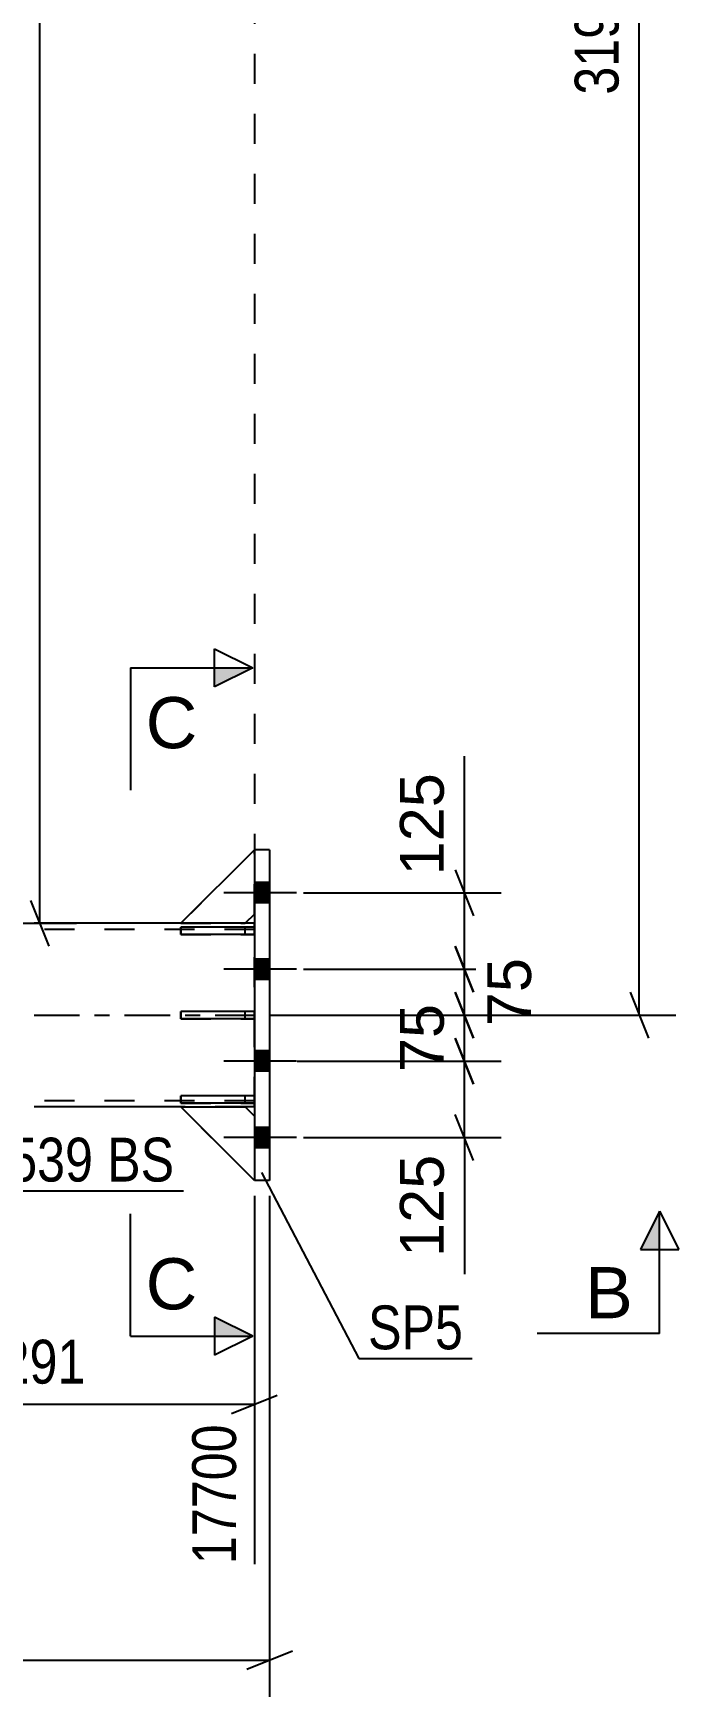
# Model space of a CAD drawing. Header units: millimetres. Extents: x -76 to 765, y -395 to 199.
# Drawn here: x 591.3 to 633.5, y -172.1 to -63.5 of the extents above; entities that cross this region are included whole.
import ezdxf

# ---------------------------------------------------------------- set-up
doc = ezdxf.new("R2010")
doc.units = ezdxf.units.MM
doc.linetypes.add('DXK_LINE_DOT2', pattern=[3.9198, 1.9599, -1.9599])
doc.linetypes.add('DXK_LINE_DOT3', pattern=[5.9187, 2.979, -0.9799, 0.9799, -0.9799])
doc.styles.add('Arial', font='ARIAL.TTF', dxfattribs={"height": 0.2})
doc.styles.add('Arial Narrow', font='ARIALN.TTF', dxfattribs={"height": 0.2})

# ---------------------------------------------------------------- blocks, each defined once
blk = doc.blocks.new('Part-761551795-4911 - 4757')
at = {"color": 7, "linetype": 'DXK_LINE_DOT2'}
for p, q in [((605.74, -132.86), (600.94, -132.86)), ((600.94, -132.86), (600.94, -133.34)), ((600.94, -133.34), (605.74, -133.34)), ((605.14, -133.34), (605.14, -132.86)), ((605.74, -133.34), (605.74, -132.86))]:
    blk.add_line(p, q, dxfattribs=at)
blk = doc.blocks.new('Part-761551795-4905 - 4757')
at = {"color": 2, "linetype": 'Continuous'}
for p, q in [((600.94, -133.6), (605.14, -133.6)), ((605.74, -138.4), (600.94, -133.6)), ((605.14, -133.6), (605.74, -134.2))]:
    blk.add_line(p, q, dxfattribs=at)
at = {"color": 7, "linetype": 'DXK_LINE_DOT2'}
for p, q in [((605.74, -134.2), (605.74, -134.2)), ((605.74, -134.2), (605.74, -138.4)), ((605.74, -134.2), (605.74, -134.2)), ((605.74, -138.4), (605.74, -138.4)), ((605.74, -138.4), (605.74, -138.4))]:
    blk.add_line(p, q, dxfattribs=at)
blk = doc.blocks.new('Part-761551795-4899 - 4757')
at = {"color": 2, "linetype": 'Continuous'}
for p, q in [((605.74, -116.8), (600.94, -121.6)), ((605.14, -121.6), (600.94, -121.6)), ((605.74, -121), (605.14, -121.6))]:
    blk.add_line(p, q, dxfattribs=at)
at = {"color": 7, "linetype": 'DXK_LINE_DOT2'}
for p, q in [((605.74, -121), (605.74, -116.8)), ((605.74, -116.8), (605.74, -116.8)), ((605.74, -116.8), (605.74, -116.8)), ((605.74, -121), (605.74, -121)), ((605.74, -121), (605.74, -121))]:
    blk.add_line(p, q, dxfattribs=at)
blk = doc.blocks.new('Part-761551795-4917 - 4757')
at = {"color": 7, "linetype": 'DXK_LINE_DOT2'}
for p, q in [((605.74, -127.36), (600.94, -127.36)), ((600.94, -127.36), (600.94, -127.84)), ((600.94, -127.84), (605.74, -127.84)), ((605.14, -127.84), (605.14, -127.36)), ((605.74, -127.84), (605.74, -127.36))]:
    blk.add_line(p, q, dxfattribs=at)
blk = doc.blocks.new('Bolt-761551795-4945 - 4757')
at = {"linetype": 'Continuous'}
for points in [[(605.74, -118.94), (605.74, -120.26), (606.74, -120.26), (606.74, -118.94)], [(605.74, -118.94), (605.74, -120.26), (606.74, -120.26), (606.74, -118.94)], [(605.74, -118.94), (605.74, -120.26), (606.74, -120.26), (606.74, -118.94)], [(605.74, -123.94), (605.74, -125.26), (606.74, -125.26), (606.74, -123.94)], [(605.74, -123.94), (605.74, -125.26), (606.74, -125.26), (606.74, -123.94)], [(605.74, -129.94), (605.74, -131.26), (606.74, -131.26), (606.74, -129.94)], [(605.74, -129.94), (605.74, -131.26), (606.74, -131.26), (606.74, -129.94)], [(605.74, -134.94), (605.74, -136.26), (606.74, -136.26), (606.74, -134.94)], [(605.74, -134.94), (605.74, -136.26), (606.74, -136.26), (606.74, -134.94)], [(605.74, -134.94), (605.74, -136.26), (606.74, -136.26), (606.74, -134.94)]]:
    blk.add_hatch(color=1, dxfattribs=at).paths.add_polyline_path(points)
at = {"color": 1, "linetype": 'Continuous'}
for p, q in [((606.74, -118.94), (605.74, -118.94)), ((606.74, -118.94), (605.74, -118.94)), ((606.74, -118.94), (605.74, -118.94)), ((608.5, -119.6), (603.74, -119.6)), ((608.5, -119.6), (603.74, -119.6)), ((608.5, -119.6), (603.74, -119.6)), ((606.74, -120.26), (605.74, -120.26)), ((606.74, -120.26), (605.74, -120.26)), ((606.74, -120.26), (605.74, -120.26)), ((608.5, -124.6), (603.74, -124.6)), ((608.5, -124.6), (603.74, -124.6)), ((606.74, -123.94), (605.74, -123.94)), ((606.74, -123.94), (605.74, -123.94)), ((606.74, -125.26), (605.74, -125.26)), ((606.74, -125.26), (605.74, -125.26)), ((606.74, -129.94), (605.74, -129.94)), ((606.74, -129.94), (605.74, -129.94)), ((608.5, -130.6), (603.74, -130.6)), ((608.5, -130.6), (603.74, -130.6)), ((606.74, -131.26), (605.74, -131.26)), ((606.74, -131.26), (605.74, -131.26)), ((608.5, -135.6), (603.74, -135.6)), ((608.5, -135.6), (603.74, -135.6)), ((608.5, -135.6), (603.74, -135.6)), ((606.74, -134.94), (605.74, -134.94)), ((606.74, -134.94), (605.74, -134.94)), ((606.74, -134.94), (605.74, -134.94)), ((606.74, -136.26), (605.74, -136.26)), ((606.74, -136.26), (605.74, -136.26)), ((606.74, -136.26), (605.74, -136.26))]:
    blk.add_line(p, q, dxfattribs=at)
blk = doc.blocks.new('Part-761551795-4902 - 4757')
at = {"color": 7, "linetype": 'DXK_LINE_DOT2'}
for p, q in [((605.74, -116.8), (600.94, -121.6)), ((605.74, -121), (605.74, -116.8)), ((600.94, -121.6), (605.14, -121.6)), ((605.14, -121.6), (605.74, -121))]:
    blk.add_line(p, q, dxfattribs=at)
blk = doc.blocks.new('Part-761551795-4908 - 4757')
at = {"color": 7, "linetype": 'DXK_LINE_DOT2'}
for p, q in [((600.94, -133.6), (605.14, -133.6)), ((605.74, -138.4), (600.94, -133.6)), ((605.14, -133.6), (605.74, -134.2)), ((605.74, -134.2), (605.74, -138.4))]:
    blk.add_line(p, q, dxfattribs=at)
blk = doc.blocks.new('Part-761551795-4914 - 4757')
at = {"color": 7, "linetype": 'DXK_LINE_DOT2'}
for p, q in [((605.74, -121.86), (600.94, -121.86)), ((600.94, -121.86), (600.94, -122.34)), ((600.94, -122.34), (605.74, -122.34)), ((605.14, -122.34), (605.14, -121.86)), ((605.74, -122.34), (605.74, -121.86))]:
    blk.add_line(p, q, dxfattribs=at)
blk = doc.blocks.new('Part-761551795-4920 - 4757')
at = {"color": 2, "linetype": 'Continuous'}
for p, q in [((600.94, -133.34), (600.94, -132.86)), ((605.74, -132.86), (600.94, -132.86)), ((605.74, -133.34), (600.94, -133.34)), ((605.74, -133.34), (605.74, -132.86))]:
    blk.add_line(p, q, dxfattribs=at)
at = {"color": 7, "linetype": 'DXK_LINE_DOT2'}
for p, q in [((605.14, -133.34), (605.14, -132.86)), ((605.74, -132.86), (605.74, -132.86)), ((605.74, -132.86), (605.74, -132.86)), ((605.74, -133.34), (605.74, -133.34)), ((605.74, -133.34), (605.74, -133.34))]:
    blk.add_line(p, q, dxfattribs=at)
blk = doc.blocks.new('Part-761551795-4923 - 4757')
at = {"color": 2, "linetype": 'Continuous'}
for p, q in [((600.94, -122.34), (600.94, -121.86)), ((605.74, -121.86), (600.94, -121.86)), ((605.74, -122.34), (600.94, -122.34)), ((605.74, -122.34), (605.74, -121.86))]:
    blk.add_line(p, q, dxfattribs=at)
at = {"color": 7, "linetype": 'DXK_LINE_DOT2'}
for p, q in [((605.14, -122.34), (605.14, -121.86)), ((605.74, -121.86), (605.74, -121.86)), ((605.74, -121.86), (605.74, -121.86)), ((605.74, -122.34), (605.74, -122.34)), ((605.74, -122.34), (605.74, -122.34))]:
    blk.add_line(p, q, dxfattribs=at)
blk = doc.blocks.new('Part-761551795-4926 - 4757')
at = {"color": 2, "linetype": 'Continuous'}
for p, q in [((600.94, -127.84), (600.94, -127.36)), ((605.74, -127.36), (600.94, -127.36)), ((605.74, -127.84), (600.94, -127.84)), ((605.74, -127.84), (605.74, -127.36))]:
    blk.add_line(p, q, dxfattribs=at)
at = {"color": 7, "linetype": 'DXK_LINE_DOT2'}
for p, q in [((605.14, -127.84), (605.14, -127.36)), ((605.74, -127.36), (605.74, -127.36)), ((605.74, -127.36), (605.74, -127.36)), ((605.74, -127.84), (605.74, -127.84)), ((605.74, -127.84), (605.74, -127.84))]:
    blk.add_line(p, q, dxfattribs=at)
blk = doc.blocks.new('Part-761551795-4955 - 4757')
at = {"color": 2, "linetype": 'Continuous'}
for p, q in [((605.74, -121.6), (591.34, -121.6)), ((600.94, -133.6), (591.34, -133.6)), ((605.74, -133.6), (605.14, -133.6))]:
    blk.add_line(p, q, dxfattribs=at)
at = {"color": 7, "linetype": 'DXK_LINE_DOT2'}
for p, q in [((605.74, -133.6), (605.74, -121.6)), ((605.74, -122), (591.34, -122)), ((605.74, -133.2), (591.34, -133.2)), ((605.14, -133.6), (600.94, -133.6))]:
    blk.add_line(p, q, dxfattribs=at)
at = {"color": 7, "linetype": 'DXK_LINE_DOT3'}
blk.add_line((591.34, -127.6), (605.74, -127.6), dxfattribs=at)
blk = doc.blocks.new('Part-761551795-5048 - 4757')
at = {"color": 2, "linetype": 'Continuous'}
for p, q in [((606.74, -116.8), (605.74, -116.8)), ((605.74, -116.8), (605.74, -138.4)), ((606.74, -116.8), (606.74, -138.4)), ((606.74, -138.4), (605.74, -138.4))]:
    blk.add_line(p, q, dxfattribs=at)
blk = doc.blocks.new('Line-761551795-18741 - 4757')
at = {"color": 1, "linetype": 'DXK_LINE_DOT2'}
blk.add_line((605.74, -6), (605.74, -116.8), dxfattribs=at)
blk = doc.blocks.new('StraightDimension-761551795-5682 - 4757')
at = {"color": 7, "linetype": 'Continuous'}
for p, q in [((619.47, -119.6), (619.47, -110.68)), ((619.47, -119.6), (619.47, -110.68)), ((618.87, -118.1), (620.07, -121.1)), ((608.96, -119.6), (621.87, -119.6)), ((619.47, -124.6), (619.47, -119.6)), ((620.07, -126.1), (618.87, -123.1)), ((608.96, -124.6), (621.87, -124.6))]:
    blk.add_line(p, q, dxfattribs=at)
at = {"color": 0}
blk.add_wipeout([(618.72, -111.2), (614.52, -111.2), (614.52, -119.07), (618.72, -119.07)], dxfattribs=at)
at = {"color": 3, "style": 'Arial'}
blk.add_text('125', height=2.865, rotation=90.0002, dxfattribs=at).set_placement((618.12, -118.47))
blk = doc.blocks.new('StraightDimension-761551795-5647 - 4757')
at = {"color": 7, "linetype": 'Continuous'}
for p, q in [((618.87, -123.1), (620.07, -126.1)), ((608.96, -124.6), (622.32, -124.6)), ((619.47, -127.6), (619.47, -124.6)), ((620.07, -129.1), (618.87, -126.1)), ((606.74, -127.6), (622.32, -127.6))]:
    blk.add_line(p, q, dxfattribs=at)
at = {"color": 0}
blk.add_wipeout([(624.42, -123.28), (620.22, -123.28), (620.22, -128.92), (624.42, -128.92)], dxfattribs=at)
at = {"color": 3, "style": 'Arial'}
blk.add_text('75', height=2.865, rotation=90.0002, dxfattribs=at).set_placement((623.82, -128.32))
blk = doc.blocks.new('StraightDimension-761551795-5658 - 4757')
at = {"color": 7, "linetype": 'Continuous'}
for p, q in [((618.87, -126.1), (620.07, -129.1)), ((606.74, -127.6), (621.87, -127.6)), ((619.47, -130.6), (619.47, -127.6)), ((620.07, -132.1), (618.87, -129.1)), ((608.53, -130.6), (621.87, -130.6))]:
    blk.add_line(p, q, dxfattribs=at)
at = {"color": 0}
blk.add_wipeout([(618.72, -126.28), (614.52, -126.28), (614.52, -131.92), (618.72, -131.92)], dxfattribs=at)
at = {"color": 3, "style": 'Arial'}
blk.add_text('75', height=2.865, rotation=90.0002, dxfattribs=at).set_placement((618.12, -131.32))
blk = doc.blocks.new('StraightDimension-761551795-5669 - 4757')
at = {"color": 7, "linetype": 'Continuous'}
for p, q in [((618.87, -129.1), (620.07, -132.1)), ((608.53, -130.6), (621.87, -130.6)), ((619.47, -135.6), (619.47, -130.6)), ((620.07, -137.1), (618.87, -134.1)), ((608.96, -135.6), (621.87, -135.6)), ((619.47, -135.6), (619.47, -144.52)), ((619.47, -135.6), (619.47, -144.52))]:
    blk.add_line(p, q, dxfattribs=at)
at = {"color": 0}
blk.add_wipeout([(618.72, -136.12), (614.52, -136.12), (614.52, -144), (618.72, -144)], dxfattribs=at)
at = {"color": 3, "style": 'Arial'}
blk.add_text('125', height=2.865, rotation=90.0002, dxfattribs=at).set_placement((618.12, -143.4))
blk = doc.blocks.new('StraightDimension-761551795-5878 - 4757')
at = {"color": 7, "linetype": 'Continuous'}
for p, q in [((631.49, -1.5), (630.29, 1.5)), ((607.74, 0), (633.29, 0)), ((630.89, -127.6), (630.89, 0)), ((630.29, -126.1), (631.49, -129.1)), ((607.74, -127.6), (633.29, -127.6))]:
    blk.add_line(p, q, dxfattribs=at)
at = {"color": 0}
blk.add_wipeout([(630.14, -59.54), (625.94, -59.54), (625.94, -68.06), (630.14, -68.06)], dxfattribs=at)
at = {"color": 3, "style": 'Arial Narrow'}
blk.add_text('3190', height=2.863, rotation=90.0002, dxfattribs=at).set_placement((629.54, -67.46))
blk = doc.blocks.new('StraightDimension-761551795-6262 - 4757')
at = {"color": 7, "linetype": 'Continuous'}
for p, q in [((606.74, -139.4), (606.74, -172.13)), ((605.24, -170.33), (608.24, -169.13)), ((-41, -169.73), (606.74, -169.73))]:
    blk.add_line(p, q, dxfattribs=at)
blk = doc.blocks.new('StraightDimension-761551795-16153 - 4757')
at = {"color": 7, "linetype": 'Continuous'}
for p, q in [((592.32, -7.5), (591.12, -4.5)), ((582.64, -6), (594.12, -6)), ((591.72, -121.6), (591.72, -6)), ((591.12, -120.1), (592.32, -123.1)), ((582.64, -121.6), (594.12, -121.6))]:
    blk.add_line(p, q, dxfattribs=at)
at = {"color": 0}
blk.add_wipeout([(590.97, -59.54), (586.77, -59.54), (586.77, -68.06), (590.97, -68.06)], dxfattribs=at)
at = {"color": 3, "style": 'Arial Narrow'}
blk.add_text('2890', height=2.863, rotation=90.0002, dxfattribs=at).set_placement((590.37, -67.46))
blk = doc.blocks.new('StraightDimension-761551795-18436 - 4757')
at = {"color": 7, "linetype": 'Continuous'}
for p, q in [((576.36, -122.6), (576.36, -163.46)), ((605.74, -139.4), (605.74, -163.46)), ((577.86, -152.42), (574.86, -153.62)), ((576.36, -153.02), (605.74, -153.02)), ((604.24, -153.62), (607.24, -152.42))]:
    blk.add_line(p, q, dxfattribs=at)
at = {"color": 0}
blk.add_wipeout([(595.31, -152.27), (595.31, -148.07), (586.8, -148.07), (586.8, -152.27)], dxfattribs=at)
at = {"color": 3, "style": 'Arial Narrow'}
blk.add_text('2291', height=2.863, dxfattribs=at).set_placement((587.4, -151.67))
at = {"color": 0, "linetype": 'Continuous'}
blk.add_wipeout([(605.14, -153.72), (600.94, -153.72), (600.94, -164.06), (605.14, -164.06)], dxfattribs=at)
at = {"color": 3, "linetype": 'Continuous', "style": 'Arial Narrow'}
blk.add_text('17700', height=2.863, rotation=90.0002, dxfattribs=at).set_placement((604.54, -163.46))
blk = doc.blocks.new('Mark-761551795-5044 - 4757')
at = {"color": 30, "linetype": 'Continuous'}
for p, q in [((606.21, -137.89), (612.57, -150.03)), ((612.57, -150.03), (619.98, -150.03))]:
    blk.add_line(p, q, dxfattribs=at)
at = {"color": 0}
blk.add_wipeout([(619.38, -149.43), (619.38, -146.43), (613.17, -146.43), (613.17, -149.43)], dxfattribs=at)
blk.add_wipeout([(619.38, -149.43), (619.38, -146.43), (613.17, -146.43), (613.17, -149.43)], dxfattribs=at)
at = {"color": 3, "style": 'Arial Narrow'}
blk.add_text('SP5', height=2.863, dxfattribs=at).set_placement((613.17, -149.43))
blk = doc.blocks.new('SectionMark-761551795-6300 - 4757')
at = {"linetype": 'Continuous'}
blk.add_hatch(color=6, dxfattribs=at).paths.add_polyline_path([(632.22, -142.9), (630.97, -142.9), (632.22, -140.4)])
at = {"color": 6, "linetype": 'Continuous'}
for p, q in [((632.22, -140.4), (630.97, -142.9)), ((632.22, -148.4), (632.22, -140.4)), ((632.22, -140.4), (633.47, -142.9)), ((630.97, -142.9), (633.47, -142.9)), ((632.22, -148.4), (624.22, -148.4))]:
    blk.add_line(p, q, dxfattribs=at)
at = {"color": 0, "linetype": 'Continuous'}
blk.add_wipeout([(630.47, -147.4), (630.47, -143.9), (627.36, -143.9), (627.36, -147.4)], dxfattribs=at)
at = {"color": 3, "linetype": 'Continuous', "style": 'Arial'}
blk.add_text('B', height=3.34, dxfattribs=at).set_placement((627.36, -147.4))
blk = doc.blocks.new('SectionMark-761551795-6328 - 4757')
at = {"linetype": 'Continuous'}
for points in [[(603.14, -106.16), (603.14, -104.91), (605.64, -104.91)], [(603.14, -148.57), (603.14, -147.32), (605.64, -148.57)]]:
    blk.add_hatch(color=6, dxfattribs=at).paths.add_polyline_path(points)
at = {"color": 6, "linetype": 'Continuous'}
for p, q in [((603.14, -106.16), (603.14, -103.66)), ((603.14, -103.66), (605.64, -104.91)), ((597.64, -104.91), (597.64, -112.91)), ((597.64, -104.91), (605.64, -104.91)), ((605.64, -104.91), (603.14, -106.16)), ((597.64, -148.57), (597.64, -140.57)), ((605.64, -148.57), (603.14, -147.32)), ((603.14, -147.32), (603.14, -149.82)), ((597.64, -148.57), (605.64, -148.57)), ((605.64, -148.57), (603.14, -149.82))]:
    blk.add_line(p, q, dxfattribs=at)
at = {"color": 0, "linetype": 'Continuous'}
for points in [[(602.01, -110.16), (602.01, -106.66), (598.64, -106.66), (598.64, -110.16)], [(602.01, -146.82), (602.01, -143.32), (598.64, -143.32), (598.64, -146.82)]]:
    blk.add_wipeout(points, dxfattribs=at)
at = {"color": 3, "linetype": 'Continuous', "style": 'Arial'}
for p in [(598.64, -110.16), (598.64, -146.82)]:
    blk.add_text('C', height=3.34, dxfattribs=at).set_placement(p)
blk = doc.blocks.new('MarkSet-761551795-6455 - 4757')
at = {"color": 30, "linetype": 'Continuous'}
for p, q in [((581.48, -120.11), (585.11, -139.07)), ((585.11, -139.07), (601.1, -139.07))]:
    blk.add_line(p, q, dxfattribs=at)
at = {"color": 0}
for points in [[(595.22, -138.47), (595.22, -135.47), (585.71, -135.47), (585.71, -138.47)], [(600.5, -138.47), (600.5, -135.47), (596.12, -135.47), (596.12, -138.47)]]:
    blk.add_wipeout(points, dxfattribs=at)
for points in [[(595.22, -138.47), (595.22, -135.47), (585.71, -135.47), (585.71, -138.47)], [(600.5, -138.47), (600.5, -135.47), (596.12, -135.47), (596.12, -138.47)]]:
    blk.add_wipeout(points, dxfattribs=at)
at = {"color": 3, "style": 'Arial Narrow'}
for s, p in [('PL539', (585.71, -138.47)), ('BS', (596.12, -138.47))]:
    blk.add_text(s, height=2.863, dxfattribs=at).set_placement(p)

msp = doc.modelspace()

# ---------------------------------------------------------------- block references
for name in ['Line-761551795-18741 - 4757', 'Part-761551795-4899 - 4757', 'Part-761551795-4902 - 4757', 'Part-761551795-5048 - 4757', 'Bolt-761551795-4945 - 4757', 'Part-761551795-4955 - 4757', 'Part-761551795-4914 - 4757', 'Part-761551795-4923 - 4757', 'Part-761551795-4917 - 4757', 'Part-761551795-4926 - 4757', 'Part-761551795-4911 - 4757', 'Part-761551795-4920 - 4757', 'Part-761551795-4905 - 4757', 'Part-761551795-4908 - 4757']:
    msp.add_blockref(name, (0, 0))

# ---------------------------------------------------------------- next in the draw order: block references
for name in ['StraightDimension-761551795-16153 - 4757', 'StraightDimension-761551795-5682 - 4757']:
    msp.add_blockref(name, (0, 0))

# ---------------------------------------------------------------- next in the draw order: block references
msp.add_blockref('StraightDimension-761551795-5647 - 4757', (0, 0))

# ---------------------------------------------------------------- next in the draw order: block references
msp.add_blockref('StraightDimension-761551795-5658 - 4757', (0, 0))

# ---------------------------------------------------------------- next in the draw order: block references
msp.add_blockref('StraightDimension-761551795-5669 - 4757', (0, 0))

# ---------------------------------------------------------------- next in the draw order: block references
for name in ['StraightDimension-761551795-5878 - 4757', 'StraightDimension-761551795-6262 - 4757']:
    msp.add_blockref(name, (0, 0))

# ---------------------------------------------------------------- next in the draw order: block references
msp.add_blockref('StraightDimension-761551795-18436 - 4757', (0, 0))

# ---------------------------------------------------------------- next in the draw order: block references
msp.add_blockref('Mark-761551795-5044 - 4757', (0, 0))

# ---------------------------------------------------------------- next in the draw order: block references
msp.add_blockref('SectionMark-761551795-6300 - 4757', (0, 0))

# ---------------------------------------------------------------- next in the draw order: block references
msp.add_blockref('SectionMark-761551795-6328 - 4757', (0, 0))

# ---------------------------------------------------------------- next in the draw order: block references
msp.add_blockref('MarkSet-761551795-6455 - 4757', (0, 0))

doc.saveas('drawing.dxf')
